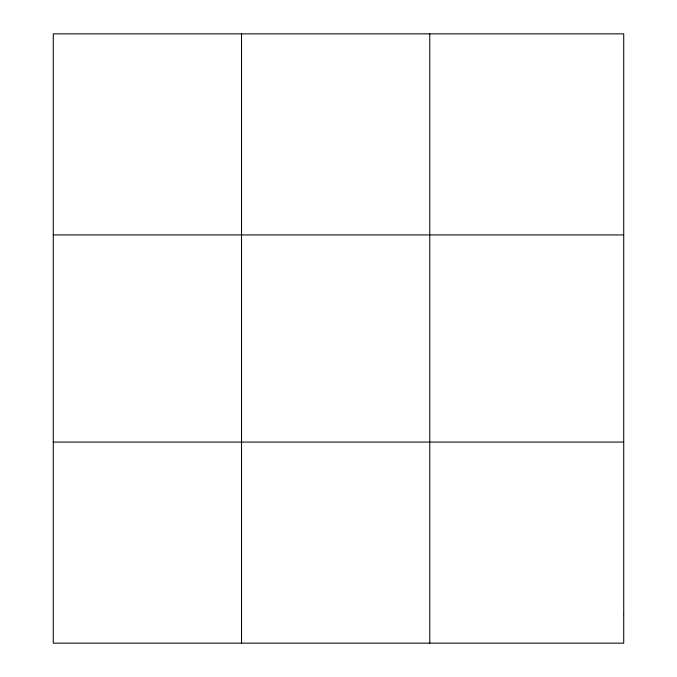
<?xml version="1.0" encoding="UTF-8"?>
<svg xmlns="http://www.w3.org/2000/svg" width="677" height="677" viewBox="0 0 677 677"><rect width="100%" height="100%" fill="white"/><g stroke="black" fill="none" stroke-linecap="round" stroke-linejoin="round"><path stroke-width="1.02" d="M241.528 33.85L241.528 643.15M429.768 33.85L429.768 643.15M53.28 234.919L623.72 234.919M53.28 442.081L623.72 442.081M623.72 614.428L623.72 643.15L53.28 643.15L53.28 33.85L623.72 33.85L623.72 614.428"/></g></svg>
